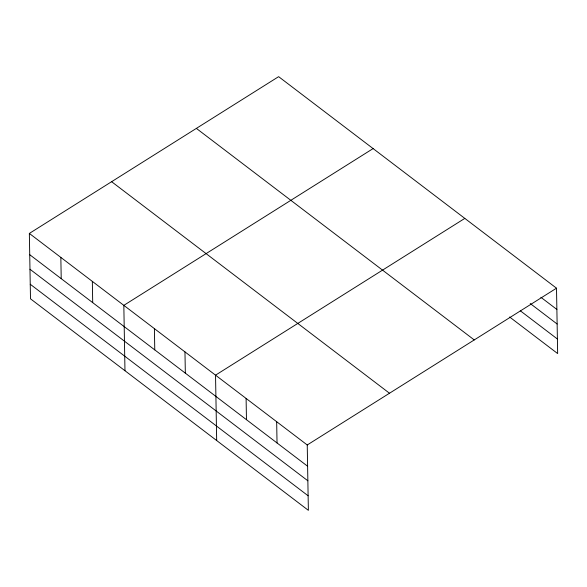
<?xml version="1.0" encoding="UTF-8"?>
<svg xmlns="http://www.w3.org/2000/svg" width="587" height="587" viewBox="0 0 587 587"><rect width="100%" height="100%" fill="white"/><g stroke="black" fill="none" stroke-linecap="round" stroke-linejoin="round"><path stroke-width="0.88" d="M29.35 233.435L307.236 444.975L308.373 510.338L30.495 298.805L29.35 233.435L278.627 76.662L556.505 288.195L557.65 353.565L509.619 317.002M373.105 148.584L123.828 305.357L124.972 370.727M464.809 218.393L215.532 375.166L216.676 440.529M307.236 444.975L556.505 288.195M540.869 297.271L556.88 309.459M530.208 303.516L557.136 324.017M520.28 310.758L557.393 339.007M196.366 128.399L474.245 339.932M111.611 181.699L389.497 393.239M29.724 254.692L307.603 466.232M29.974 269.25L307.859 480.79M30.238 284.247L308.124 495.788M276.668 421.701L277.035 442.965M246.1 398.434L246.467 419.698M184.964 351.892L185.338 373.156M154.396 328.625L154.77 349.889M92.335 281.386L92.709 302.643M60.843 257.407L61.217 278.671"/></g></svg>
